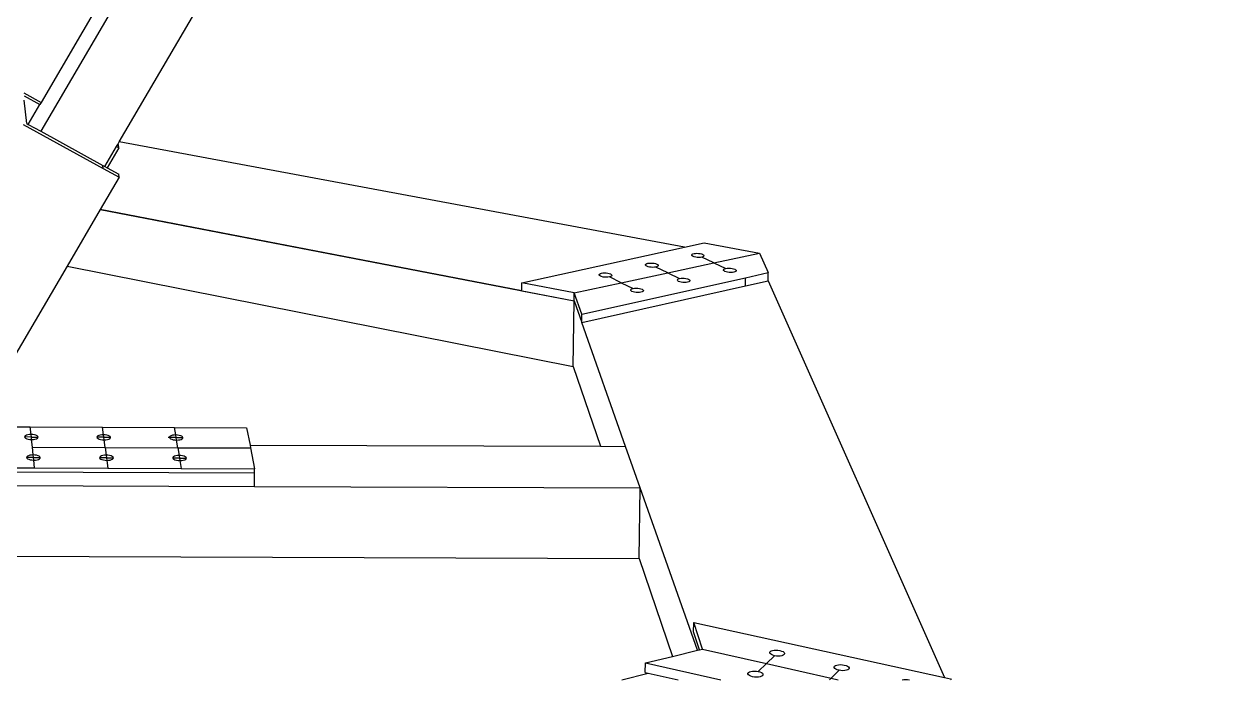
# Model space of a CAD drawing. Extents: x -61 to 68, y -78 to 75.
# Drawn here: x 11.53 to 59.18, y -77.65 to -51.82 of the extents above; entities that cross this region are included whole.
import ezdxf

# ---------------------------------------------------------------- set-up
doc = ezdxf.new("R2010")
doc.units = 0
doc.header["$MEASUREMENT"] = 0
doc.layers.get('0').update_dxf_attribs({"linetype": 'CONTINUOUS'})

msp = doc.modelspace()

# ---------------------------------------------------------------- linework, layer by layer
for p, q in [((58.135, 22.622), (12.193, -56.04)), ((57.47, 22.646), (12.201, -54.901)), ((15.277, -56.455), (59.184, 18.536)), ((11.519, -54.525), (12.201, -54.901)), ((11.532, -54.639), (12.154, -54.982)), ((11.641, -55.736), (11.536, -54.807)), ((11.696, -55.766), (12.154, -54.982)), ((12.201, -54.901), (12.154, -54.982)), ((11.641, -55.736), (11.696, -55.766)), ((11.497, -55.767), (14.647, -57.501)), ((11.696, -55.766), (12.193, -56.04)), ((12.193, -56.04), (14.629, -57.381)), ((14.709, -57.425), (15.167, -56.642)), ((15.262, -56.694), (14.804, -57.477)), ((15.167, -56.642), (15.215, -56.561)), ((15.167, -56.642), (15.262, -56.694)), ((15.215, -56.561), (15.277, -56.455)), ((15.215, -56.561), (15.244, -56.577)), ((15.262, -56.694), (15.244, -56.577)), ((37.52, -60.602), (15.277, -56.455)), ((14.629, -57.381), (14.709, -57.425)), ((14.647, -57.501), (14.629, -57.381)), ((14.647, -57.501), (15.277, -57.848)), ((14.709, -57.425), (14.804, -57.477)), ((14.804, -57.477), (15.258, -57.727)), ((15.277, -57.848), (14.528, -59.126)), ((15.277, -57.848), (15.258, -57.727)), ((14.528, -59.126), (13.226, -61.348)), ((31.122, -62.327), (14.528, -59.126)), ((14.528, -59.126), (33.179, -62.724)), ((37.52, -60.602), (38.301, -60.431)), ((38.301, -60.431), (40.476, -60.835)), ((31.126, -62.006), (37.52, -60.602)), ((37.813, -60.906), (37.828, -60.886)), ((37.815, -60.927), (37.813, -60.906)), ((37.832, -60.948), (37.815, -60.927)), ((37.828, -60.886), (37.858, -60.869)), ((37.865, -60.968), (37.832, -60.948)), ((37.858, -60.869), (37.901, -60.856)), ((37.91, -60.985), (37.865, -60.968)), ((37.901, -60.856), (37.954, -60.848)), ((37.965, -60.998), (37.91, -60.985)), ((37.954, -60.848), (38.014, -60.845)), ((38.014, -60.845), (38.077, -60.848)), ((38.077, -60.848), (38.137, -60.856)), ((38.137, -60.856), (38.192, -60.869)), ((38.192, -60.869), (38.237, -60.886)), ((38.245, -60.985), (38.202, -60.998)), ((38.237, -60.886), (38.27, -60.905)), ((38.275, -60.968), (38.245, -60.985)), ((38.27, -60.905), (38.288, -60.927)), ((38.289, -60.948), (38.275, -60.968)), ((38.288, -60.927), (38.289, -60.948)), ((38.678, -61.221), (40.476, -60.835)), ((40.476, -60.835), (40.82, -61.607)), ((13.226, -61.348), (9.518, -67.678)), ((13.226, -61.348), (33.143, -65.304)), ((35.992, -61.292), (36.008, -61.271)), ((35.993, -61.314), (35.992, -61.292)), ((36.011, -61.336), (35.993, -61.314)), ((36.008, -61.271), (36.04, -61.254)), ((36.045, -61.357), (36.011, -61.336)), ((36.04, -61.254), (36.085, -61.24)), ((36.092, -61.375), (36.045, -61.357)), ((36.085, -61.24), (36.141, -61.231)), ((36.149, -61.388), (36.092, -61.375)), ((36.141, -61.231), (36.203, -61.229)), ((36.212, -61.397), (36.149, -61.388)), ((36.203, -61.229), (36.268, -61.231)), ((36.277, -61.4), (36.212, -61.397)), ((36.268, -61.231), (36.331, -61.24)), ((36.339, -61.397), (36.277, -61.4)), ((36.331, -61.24), (36.388, -61.253)), ((36.395, -61.388), (36.339, -61.397)), ((36.388, -61.253), (36.435, -61.271)), ((36.44, -61.374), (36.395, -61.388)), ((36.863, -61.611), (36.395, -61.388)), ((36.435, -61.271), (36.468, -61.292)), ((36.472, -61.357), (36.44, -61.374)), ((36.468, -61.292), (36.486, -61.314)), ((36.488, -61.336), (36.472, -61.357)), ((36.486, -61.314), (36.488, -61.336)), ((36.863, -61.611), (38.678, -61.221)), ((38.026, -61.006), (37.965, -60.998)), ((38.088, -61.009), (38.026, -61.006)), ((38.148, -61.006), (38.088, -61.009)), ((38.202, -60.998), (38.148, -61.006)), ((38.678, -61.221), (38.202, -60.998)), ((38.678, -61.221), (39.15, -61.444)), ((39.075, -61.475), (39.106, -61.457)), ((39.106, -61.457), (39.15, -61.444)), ((39.15, -61.444), (39.206, -61.435)), ((39.206, -61.435), (39.268, -61.432)), ((39.268, -61.432), (39.333, -61.435)), ((39.333, -61.435), (39.397, -61.443)), ((39.397, -61.443), (39.454, -61.457)), ((39.454, -61.457), (39.501, -61.475)), ((33.484, -63.25), (39.925, -61.807)), ((34.164, -61.683), (34.18, -61.662)), ((34.165, -61.705), (34.164, -61.683)), ((34.182, -61.727), (34.165, -61.705)), ((34.18, -61.662), (34.212, -61.644)), ((34.215, -61.748), (34.182, -61.727)), ((34.212, -61.644), (34.258, -61.63)), ((34.262, -61.766), (34.215, -61.748)), ((34.258, -61.63), (34.314, -61.621)), ((34.319, -61.78), (34.262, -61.766)), ((34.314, -61.621), (34.377, -61.618)), ((34.382, -61.788), (34.319, -61.78)), ((34.377, -61.618), (34.442, -61.621)), ((34.447, -61.791), (34.382, -61.788)), ((34.442, -61.621), (34.505, -61.63)), ((34.51, -61.788), (34.447, -61.791)), ((34.505, -61.63), (34.562, -61.643)), ((34.567, -61.779), (34.51, -61.788)), ((34.562, -61.643), (34.609, -61.661)), ((34.612, -61.766), (34.567, -61.779)), ((35.032, -62.004), (34.567, -61.779)), ((34.609, -61.661), (34.642, -61.682)), ((34.644, -61.748), (34.612, -61.766)), ((34.642, -61.682), (34.66, -61.704)), ((34.661, -61.727), (34.644, -61.748)), ((34.66, -61.704), (34.661, -61.727)), ((35.032, -62.004), (36.863, -61.611)), ((36.863, -61.611), (37.333, -61.835)), ((37.24, -61.888), (37.256, -61.867)), ((37.242, -61.91), (37.24, -61.888)), ((37.26, -61.933), (37.242, -61.91)), ((37.256, -61.867), (37.287, -61.849)), ((37.294, -61.954), (37.26, -61.933)), ((37.287, -61.849), (37.333, -61.835)), ((37.333, -61.835), (37.389, -61.827)), ((37.389, -61.827), (37.452, -61.823)), ((37.452, -61.823), (37.517, -61.826)), ((37.517, -61.826), (37.581, -61.835)), ((37.581, -61.835), (37.638, -61.849)), ((37.638, -61.849), (37.686, -61.867)), ((37.686, -61.867), (37.72, -61.887)), ((37.72, -61.887), (37.738, -61.91)), ((37.74, -61.932), (37.724, -61.953)), ((37.738, -61.91), (37.74, -61.932)), ((39.06, -61.496), (39.075, -61.475)), ((39.062, -61.518), (39.06, -61.496)), ((39.08, -61.54), (39.062, -61.518)), ((39.115, -61.561), (39.08, -61.54)), ((39.162, -61.579), (39.115, -61.561)), ((39.219, -61.592), (39.162, -61.579)), ((39.283, -61.601), (39.219, -61.592)), ((39.348, -61.604), (39.283, -61.601)), ((39.411, -61.601), (39.348, -61.604)), ((39.466, -61.592), (39.411, -61.601)), ((39.511, -61.578), (39.466, -61.592)), ((39.501, -61.475), (39.536, -61.495)), ((39.542, -61.56), (39.511, -61.578)), ((39.536, -61.495), (39.555, -61.517)), ((39.557, -61.54), (39.542, -61.56)), ((39.555, -61.517), (39.557, -61.54)), ((39.919, -62.128), (39.925, -61.807)), ((39.919, -62.128), (40.815, -61.927)), ((39.925, -61.807), (40.82, -61.607)), ((40.815, -61.927), (40.82, -61.607)), ((40.815, -61.927), (47.763, -77.554)), ((31.122, -62.327), (31.126, -62.006)), ((31.122, -62.327), (33.179, -62.724)), ((33.183, -62.402), (31.126, -62.006)), ((33.179, -62.724), (33.183, -62.402)), ((33.183, -62.402), (35.032, -62.004)), ((33.484, -63.25), (33.183, -62.402)), ((33.48, -63.576), (39.919, -62.128)), ((35.032, -62.004), (35.499, -62.231)), ((35.405, -62.283), (35.422, -62.262)), ((35.405, -62.306), (35.405, -62.283)), ((35.423, -62.328), (35.405, -62.306)), ((35.422, -62.262), (35.455, -62.244)), ((35.456, -62.349), (35.423, -62.328)), ((35.455, -62.244), (35.499, -62.231)), ((35.502, -62.368), (35.456, -62.349)), ((35.499, -62.231), (35.501, -62.23)), ((35.501, -62.23), (35.558, -62.222)), ((35.559, -62.382), (35.502, -62.368)), ((35.558, -62.222), (35.622, -62.219)), ((35.623, -62.391), (35.559, -62.382)), ((35.622, -62.219), (35.687, -62.222)), ((35.689, -62.394), (35.623, -62.391)), ((35.687, -62.222), (35.751, -62.231)), ((35.752, -62.391), (35.689, -62.394)), ((35.751, -62.231), (35.808, -62.245)), ((35.809, -62.383), (35.752, -62.391)), ((35.808, -62.245), (35.855, -62.263)), ((35.856, -62.369), (35.809, -62.383)), ((35.855, -62.263), (35.888, -62.284)), ((35.888, -62.351), (35.856, -62.369)), ((35.888, -62.284), (35.905, -62.307)), ((35.905, -62.33), (35.888, -62.351)), ((35.905, -62.307), (35.905, -62.33)), ((37.342, -61.972), (37.294, -61.954)), ((37.399, -61.986), (37.342, -61.972)), ((37.463, -61.994), (37.399, -61.986)), ((37.528, -61.997), (37.463, -61.994)), ((37.591, -61.994), (37.528, -61.997)), ((37.647, -61.985), (37.591, -61.994)), ((37.693, -61.971), (37.647, -61.985)), ((37.724, -61.953), (37.693, -61.971)), ((39.919, -62.128), (39.938, -62.137)), ((33.143, -65.304), (33.179, -62.724)), ((33.179, -62.724), (33.48, -63.576)), ((33.48, -63.576), (33.484, -63.25)), ((35.203, -68.455), (33.48, -63.576)), ((33.143, -65.304), (34.222, -68.451)), ((9.518, -67.678), (11.774, -67.686)), ((11.554, -68.057), (11.548, -68.083)), ((11.548, -68.083), (11.559, -68.109)), ((11.815, -68.084), (11.548, -68.083)), ((11.579, -68.033), (11.554, -68.057)), ((11.559, -68.109), (11.589, -68.133)), ((11.619, -68.013), (11.579, -68.033)), ((11.589, -68.133), (11.633, -68.154)), ((11.673, -67.997), (11.619, -68.013)), ((11.736, -67.987), (11.673, -67.997)), ((11.805, -67.984), (11.736, -67.987)), ((11.774, -67.686), (14.612, -67.696)), ((11.805, -67.984), (11.774, -67.686)), ((11.805, -67.984), (11.774, -67.686)), ((11.874, -67.988), (11.805, -67.984)), ((11.815, -68.084), (11.805, -67.984)), ((11.825, -68.184), (11.815, -68.084)), ((11.815, -68.084), (12.082, -68.085)), ((11.94, -67.998), (11.874, -67.988)), ((11.997, -68.014), (11.94, -67.998)), ((12.041, -68.035), (11.997, -68.014)), ((12.011, -68.155), (12.052, -68.135)), ((12.07, -68.059), (12.041, -68.035)), ((12.052, -68.135), (12.076, -68.111)), ((12.082, -68.085), (12.07, -68.059)), ((12.076, -68.111), (12.082, -68.085)), ((14.404, -68.067), (14.398, -68.093)), ((14.398, -68.093), (14.41, -68.119)), ((14.665, -68.094), (14.398, -68.093)), ((14.427, -68.043), (14.404, -68.067)), ((14.41, -68.119), (14.44, -68.143)), ((14.467, -68.023), (14.427, -68.043)), ((14.52, -68.007), (14.467, -68.023)), ((14.583, -67.997), (14.52, -68.007)), ((14.652, -67.994), (14.583, -67.997)), ((14.612, -67.696), (17.451, -67.706)), ((14.652, -67.994), (14.612, -67.696)), ((14.721, -67.998), (14.652, -67.994)), ((14.665, -68.094), (14.652, -67.994)), ((14.665, -68.094), (14.932, -68.095)), ((14.678, -68.194), (14.665, -68.094)), ((14.787, -68.008), (14.721, -67.998)), ((14.845, -68.024), (14.787, -68.008)), ((14.89, -68.045), (14.845, -68.024)), ((14.92, -68.069), (14.89, -68.045)), ((14.903, -68.145), (14.927, -68.121)), ((14.932, -68.095), (14.92, -68.069)), ((14.927, -68.121), (14.932, -68.095)), ((17.249, -68.103), (17.198, -68.103)), ((17.254, -68.077), (17.249, -68.103)), ((17.249, -68.103), (17.262, -68.129)), ((17.516, -68.104), (17.249, -68.103)), ((17.276, -68.053), (17.254, -68.077)), ((17.262, -68.129), (17.292, -68.153)), ((17.315, -68.033), (17.276, -68.053)), ((17.368, -68.017), (17.315, -68.033)), ((17.431, -68.007), (17.368, -68.017)), ((17.5, -68.004), (17.431, -68.007)), ((17.451, -67.706), (20.29, -67.716)), ((17.5, -68.004), (17.451, -67.706)), ((17.569, -68.008), (17.5, -68.004)), ((17.516, -68.104), (17.5, -68.004)), ((17.516, -68.104), (17.783, -68.105)), ((17.532, -68.204), (17.516, -68.104)), ((17.635, -68.018), (17.569, -68.008)), ((17.693, -68.034), (17.635, -68.018)), ((17.739, -68.055), (17.693, -68.034)), ((17.77, -68.079), (17.739, -68.055)), ((17.756, -68.155), (17.778, -68.131)), ((17.783, -68.105), (17.77, -68.079)), ((17.778, -68.131), (17.783, -68.105)), ((20.29, -67.716), (20.423, -68.402)), ((11.633, -68.154), (11.69, -68.17)), ((11.69, -68.17), (11.756, -68.18)), ((11.756, -68.18), (11.825, -68.184)), ((11.825, -68.184), (11.894, -68.181)), ((11.856, -68.486), (11.825, -68.184)), ((11.856, -68.486), (11.825, -68.184)), ((11.856, -68.486), (14.719, -68.496)), ((11.887, -68.789), (11.856, -68.486)), ((11.887, -68.789), (11.856, -68.486)), ((11.856, -68.486), (14.719, -68.496)), ((11.894, -68.181), (11.958, -68.171)), ((11.958, -68.171), (12.011, -68.155)), ((14.44, -68.143), (14.485, -68.164)), ((14.485, -68.164), (14.543, -68.18)), ((14.543, -68.18), (14.609, -68.191)), ((14.609, -68.191), (14.678, -68.194)), ((14.678, -68.194), (14.747, -68.191)), ((14.719, -68.496), (14.678, -68.194)), ((14.719, -68.496), (17.582, -68.506)), ((14.719, -68.496), (14.759, -68.8)), ((14.719, -68.496), (14.759, -68.8)), ((14.747, -68.191), (14.81, -68.181)), ((14.81, -68.181), (14.864, -68.166)), ((14.864, -68.166), (14.903, -68.145)), ((17.292, -68.153), (17.338, -68.174)), ((17.338, -68.174), (17.396, -68.19)), ((17.396, -68.19), (17.462, -68.201)), ((17.462, -68.201), (17.532, -68.204)), ((17.532, -68.204), (17.601, -68.201)), ((17.582, -68.506), (17.532, -68.204)), ((17.582, -68.506), (20.445, -68.516)), ((17.582, -68.506), (17.631, -68.81)), ((17.582, -68.506), (20.445, -68.516)), ((17.582, -68.506), (17.631, -68.81)), ((17.601, -68.201), (17.664, -68.191)), ((17.664, -68.191), (17.717, -68.176)), ((17.717, -68.176), (17.756, -68.155)), ((20.423, -68.402), (34.222, -68.451)), ((20.423, -68.402), (20.445, -68.516)), ((20.445, -68.516), (20.604, -69.331)), ((34.222, -68.451), (35.203, -68.455)), ((35.778, -70.084), (35.203, -68.455)), ((11.635, -68.864), (11.628, -68.89)), ((11.628, -68.89), (11.64, -68.917)), ((11.897, -68.891), (11.628, -68.89)), ((11.659, -68.839), (11.635, -68.864)), ((11.64, -68.917), (11.669, -68.941)), ((11.7, -68.819), (11.659, -68.839)), ((11.669, -68.941), (11.714, -68.962)), ((11.754, -68.803), (11.7, -68.819)), ((11.714, -68.962), (11.772, -68.979)), ((11.818, -68.793), (11.754, -68.803)), ((11.772, -68.979), (11.838, -68.989)), ((11.887, -68.789), (11.818, -68.793)), ((11.838, -68.989), (11.908, -68.993)), ((11.957, -68.793), (11.887, -68.789)), ((11.897, -68.891), (11.887, -68.789)), ((11.908, -68.993), (11.897, -68.891)), ((11.897, -68.891), (12.167, -68.892)), ((11.908, -68.993), (11.977, -68.99)), ((11.939, -69.3), (11.908, -68.993)), ((11.939, -69.3), (11.908, -68.993)), ((12.023, -68.804), (11.957, -68.793)), ((11.977, -68.99), (12.041, -68.98)), ((12.081, -68.82), (12.023, -68.804)), ((12.041, -68.98), (12.096, -68.964)), ((12.126, -68.841), (12.081, -68.82)), ((12.096, -68.964), (12.136, -68.943)), ((12.155, -68.866), (12.126, -68.841)), ((12.136, -68.943), (12.161, -68.918)), ((12.167, -68.892), (12.155, -68.866)), ((12.161, -68.918), (12.167, -68.892)), ((14.509, -68.874), (14.503, -68.9)), ((14.503, -68.9), (14.516, -68.927)), ((14.772, -68.901), (14.503, -68.9)), ((14.532, -68.85), (14.509, -68.874)), ((14.516, -68.927), (14.546, -68.951)), ((14.572, -68.829), (14.532, -68.85)), ((14.546, -68.951), (14.591, -68.973)), ((14.626, -68.813), (14.572, -68.829)), ((14.591, -68.973), (14.649, -68.989)), ((14.69, -68.803), (14.626, -68.813)), ((14.649, -68.989), (14.716, -69)), ((14.759, -68.8), (14.69, -68.803)), ((14.716, -69), (14.786, -69.003)), ((14.829, -68.803), (14.759, -68.8)), ((14.759, -68.8), (14.772, -68.901)), ((14.772, -68.901), (14.786, -69.003)), ((14.772, -68.901), (15.042, -68.902)), ((14.786, -69.003), (14.855, -69)), ((14.786, -69.003), (14.827, -69.31)), ((14.786, -69.003), (14.827, -69.31)), ((14.895, -68.814), (14.829, -68.803)), ((14.855, -69), (14.919, -68.99)), ((14.953, -68.83), (14.895, -68.814)), ((14.919, -68.99), (14.973, -68.974)), ((14.999, -68.851), (14.953, -68.83)), ((14.973, -68.974), (15.013, -68.953)), ((15.029, -68.876), (14.999, -68.851)), ((15.013, -68.953), (15.036, -68.929)), ((15.042, -68.902), (15.029, -68.876)), ((15.036, -68.929), (15.042, -68.902)), ((17.383, -68.884), (17.378, -68.911)), ((17.378, -68.911), (17.392, -68.937)), ((17.648, -68.912), (17.378, -68.911)), ((17.406, -68.86), (17.383, -68.884)), ((17.392, -68.937), (17.423, -68.962)), ((17.446, -68.839), (17.406, -68.86)), ((17.423, -68.962), (17.469, -68.983)), ((17.499, -68.823), (17.446, -68.839)), ((17.469, -68.983), (17.528, -68.999)), ((17.562, -68.813), (17.499, -68.823)), ((17.528, -68.999), (17.594, -69.01)), ((17.631, -68.81), (17.562, -68.813)), ((17.594, -69.01), (17.665, -69.014)), ((17.702, -68.814), (17.631, -68.81)), ((17.631, -68.81), (17.648, -68.912)), ((17.648, -68.912), (17.918, -68.913)), ((17.648, -68.912), (17.665, -69.014)), ((17.665, -69.014), (17.734, -69.01)), ((17.665, -69.014), (17.715, -69.321)), ((17.665, -69.014), (17.715, -69.321)), ((17.768, -68.824), (17.702, -68.814)), ((17.734, -69.01), (17.797, -69)), ((17.827, -68.84), (17.768, -68.824)), ((17.797, -69), (17.851, -68.984)), ((17.873, -68.862), (17.827, -68.84)), ((17.851, -68.984), (17.89, -68.963)), ((17.904, -68.886), (17.873, -68.862)), ((17.89, -68.963), (17.913, -68.939)), ((17.918, -68.913), (17.904, -68.886)), ((17.913, -68.939), (17.918, -68.913)), ((20.602, -69.505), (9.894, -69.467)), ((9.895, -69.293), (11.939, -69.3)), ((11.939, -69.3), (14.827, -69.31)), ((14.827, -69.31), (17.715, -69.321)), ((17.715, -69.321), (20.604, -69.331)), ((20.598, -70.029), (20.602, -69.505)), ((20.602, -69.505), (20.604, -69.331)), ((-14.016, -69.904), (20.598, -70.029)), ((20.598, -70.029), (35.778, -70.084)), ((35.736, -72.872), (35.778, -70.084)), ((38.038, -76.484), (35.778, -70.084)), ((9.892, -72.776), (35.736, -72.872)), ((35.736, -72.872), (37.056, -76.725)), ((37.883, -75.764), (37.889, -75.395)), ((38.11, -76.467), (37.883, -75.764)), ((38.227, -76.438), (37.889, -75.395)), ((37.889, -75.395), (47.763, -77.554)), ((37.056, -76.725), (38.038, -76.484)), ((38.038, -76.484), (38.11, -76.467)), ((38.11, -76.467), (38.227, -76.438)), ((38.227, -76.438), (40.746, -77.009)), ((40.746, -77.009), (41.066, -76.7)), ((40.879, -76.566), (40.897, -76.538)), ((40.881, -76.597), (40.879, -76.566)), ((40.903, -76.628), (40.881, -76.597)), ((40.897, -76.538), (40.934, -76.513)), ((40.943, -76.657), (40.903, -76.628)), ((40.934, -76.513), (40.987, -76.495)), ((40.998, -76.681), (40.943, -76.657)), ((40.987, -76.495), (41.053, -76.483)), ((41.066, -76.7), (40.998, -76.681)), ((41.053, -76.483), (41.126, -76.479)), ((41.14, -76.713), (41.066, -76.7)), ((41.126, -76.479), (41.203, -76.484)), ((41.217, -76.717), (41.14, -76.713)), ((41.203, -76.484), (41.278, -76.496)), ((41.291, -76.713), (41.217, -76.717)), ((41.278, -76.496), (41.345, -76.515)), ((41.357, -76.702), (41.291, -76.713)), ((41.345, -76.515), (41.401, -76.54)), ((41.41, -76.683), (41.357, -76.702)), ((41.401, -76.54), (41.441, -76.568)), ((41.447, -76.658), (41.41, -76.683)), ((41.441, -76.568), (41.463, -76.599)), ((41.465, -76.63), (41.447, -76.658)), ((41.463, -76.599), (41.465, -76.63)), ((35.981, -77.361), (35.987, -76.986)), ((35.987, -76.986), (37.056, -76.725)), ((35.987, -76.986), (38.959, -77.649)), ((40.746, -77.009), (40.424, -77.319)), ((40.746, -77.009), (43.294, -77.586)), ((43.416, -77.138), (43.434, -77.11)), ((43.419, -77.17), (43.416, -77.138)), ((43.441, -77.201), (43.419, -77.17)), ((43.434, -77.11), (43.47, -77.085)), ((43.47, -77.085), (43.523, -77.066)), ((43.523, -77.066), (43.589, -77.054)), ((43.589, -77.054), (43.663, -77.051)), ((43.663, -77.051), (43.74, -77.055)), ((43.74, -77.055), (43.815, -77.067)), ((43.815, -77.067), (43.884, -77.087)), ((43.884, -77.087), (43.94, -77.112)), ((43.94, -77.112), (43.981, -77.141)), ((43.981, -77.141), (44.004, -77.172)), ((44.004, -77.172), (44.007, -77.203)), ((35.051, -77.649), (36.091, -77.386)), ((35.981, -77.361), (36.091, -77.386)), ((36.091, -77.386), (37.268, -77.649)), ((40.023, -77.389), (40.042, -77.361)), ((40.023, -77.42), (40.023, -77.389)), ((40.044, -77.452), (40.023, -77.42)), ((40.042, -77.361), (40.08, -77.336)), ((40.083, -77.481), (40.044, -77.452)), ((40.08, -77.336), (40.135, -77.317)), ((40.138, -77.507), (40.083, -77.481)), ((40.135, -77.317), (40.201, -77.306)), ((40.206, -77.526), (40.138, -77.507)), ((40.201, -77.306), (40.276, -77.303)), ((40.281, -77.539), (40.206, -77.526)), ((40.276, -77.303), (40.353, -77.307)), ((40.358, -77.544), (40.281, -77.539)), ((40.353, -77.307), (40.424, -77.319)), ((40.433, -77.541), (40.358, -77.544)), ((40.424, -77.319), (40.428, -77.32)), ((40.428, -77.32), (40.495, -77.34)), ((40.5, -77.529), (40.433, -77.541)), ((40.495, -77.34), (40.551, -77.365)), ((40.554, -77.51), (40.5, -77.529)), ((40.551, -77.365), (40.59, -77.394)), ((40.592, -77.486), (40.554, -77.51)), ((40.59, -77.394), (40.611, -77.426)), ((40.612, -77.457), (40.592, -77.486)), ((40.611, -77.426), (40.612, -77.457)), ((43.294, -77.586), (43.23, -77.649)), ((43.294, -77.586), (43.607, -77.274)), ((43.294, -77.586), (43.572, -77.649)), ((43.482, -77.23), (43.441, -77.201)), ((43.539, -77.255), (43.482, -77.23)), ((43.607, -77.274), (43.539, -77.255)), ((43.683, -77.287), (43.607, -77.274)), ((43.76, -77.291), (43.683, -77.287)), ((43.834, -77.287), (43.76, -77.291)), ((43.9, -77.275), (43.834, -77.287)), ((43.953, -77.256), (43.9, -77.275)), ((43.989, -77.232), (43.953, -77.256)), ((44.007, -77.203), (43.989, -77.232)), ((46.092, -77.649), (46.095, -77.648)), ((46.095, -77.648), (46.158, -77.637)), ((46.158, -77.637), (46.23, -77.633)), ((46.23, -77.633), (46.305, -77.637)), ((46.305, -77.637), (46.378, -77.649)), ((47.763, -77.554), (47.995, -77.605)), ((47.995, -77.605), (48.014, -77.649))]:
    msp.add_line(p, q)

doc.saveas('drawing.dxf')
